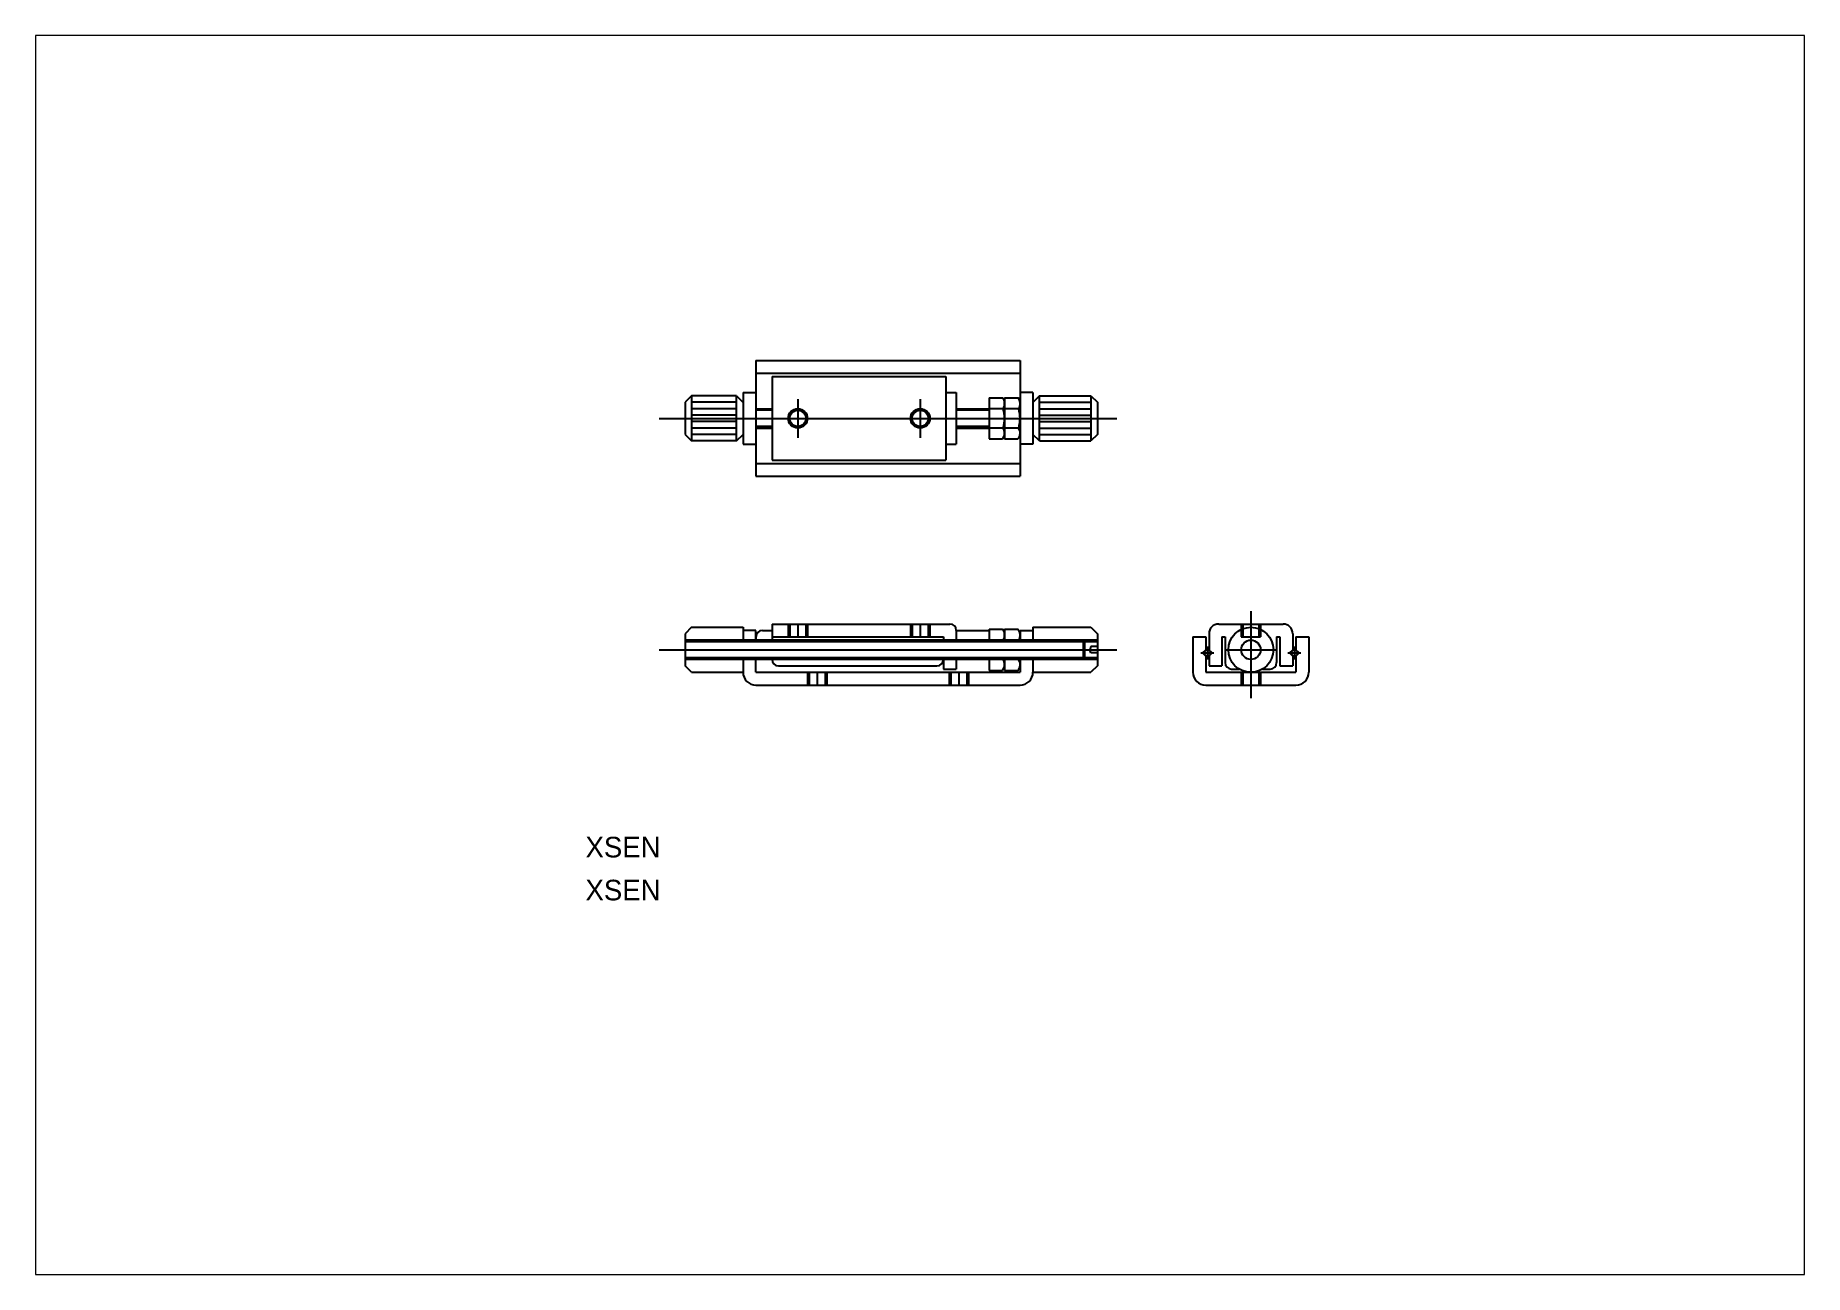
# Paper-space layout 'レイアウト1' of a CAD drawing. Extents: x 1.14 to 10.3, y 0.8 to 7.21.
# The model-space entities are those that its viewports show. They can reach past a viewport. Long polylines and large blocks are cut down to what shows.
import ezdxf

# ---------------------------------------------------------------- set-up
doc = ezdxf.new("R2010")
doc.units = 0
doc.header["$MEASUREMENT"] = 0
doc.linetypes.add('CENTER', pattern=[2, 1.25, -0.25, 0.25, -0.25])
doc.linetypes.add('DASHED', pattern=[0.75, 0.5, -0.25])
doc.layers.get('0').update_dxf_attribs({"linetype": 'CONTINUOUS'})
doc.layers.add('CENTER', color=1, linetype='CENTER')
doc.layers.add('寸法線', color=7, linetype='CONTINUOUS')

# ---------------------------------------------------------------- blocks, each defined once
blk = doc.blocks.new('*U20')
at = {"layer": '寸法線', "color": 7, "linetype": 'Continuous'}
blk.add_text('XSEN', height=3.2, dxfattribs=at).set_placement((135.43, 242.79))
blk = doc.blocks.new('*U21')
at = {"layer": '寸法線', "color": 7, "linetype": 'Continuous'}
blk.add_text('XSEN', height=3.2, dxfattribs=at).set_placement((135.43, 236.12))

msp = doc.modelspace()

# ---------------------------------------------------------------- linework, layer by layer
at = {"color": 7, "linetype": 'Continuous'}
for p, q in [((161.89, 319.96), (161.89, 301.96)), ((161.89, 319.96), (202.89, 319.96)), ((202.89, 319.96), (202.89, 301.96)), ((161.89, 317.96), (202.89, 317.96)), ((164.39, 317.46), (164.39, 304.46)), ((164.39, 317.46), (191.39, 317.46)), ((191.39, 317.46), (191.39, 304.46)), ((151.89, 314.46), (150.89, 313.46)), ((150.89, 313.46), (150.89, 308.46)), ((151.89, 314.46), (151.89, 307.46)), ((158.89, 314.46), (159.89, 313.42)), ((158.89, 314.46), (158.89, 314.46)), ((158.89, 307.46), (158.89, 314.46)), ((159.89, 314.96), (159.89, 306.96)), ((159.89, 314.96), (161.89, 314.96)), ((159.89, 313.42), (159.89, 308.46)), ((191.39, 314.96), (192.99, 314.96)), ((192.99, 314.96), (192.99, 306.96)), ((198.09, 314.16), (198.09, 307.76)), ((198.09, 314.16), (200.18, 314.16)), ((200.49, 314.16), (200.49, 307.76)), ((200.49, 314.16), (202.58, 314.16)), ((204.89, 314.96), (202.89, 314.96)), ((204.89, 314.96), (204.89, 306.96)), ((205.89, 314.46), (204.89, 313.42)), ((204.89, 313.42), (204.89, 308.46)), ((205.89, 314.46), (205.89, 314.46)), ((205.89, 307.46), (205.89, 314.46)), ((213.89, 314.46), (214.89, 313.46)), ((213.89, 314.46), (213.89, 307.46)), ((214.89, 313.46), (214.89, 308.46)), ((200.28, 312.46), (198.09, 312.46)), ((202.68, 312.46), (200.49, 312.46)), ((150.89, 308.46), (151.89, 307.46)), ((158.89, 307.46), (159.89, 308.46)), ((200.26, 309.46), (198.09, 309.46)), ((198.09, 307.76), (200.16, 307.76)), ((202.66, 309.46), (200.49, 309.46)), ((200.49, 307.76), (202.56, 307.76)), ((205.89, 307.46), (204.89, 308.46)), ((214.89, 308.46), (213.89, 307.46)), ((159.89, 306.96), (161.89, 306.96)), ((191.39, 306.96), (192.99, 306.96)), ((204.89, 306.96), (202.89, 306.96)), ((161.89, 303.96), (202.89, 303.96)), ((164.39, 304.46), (191.39, 304.46)), ((161.89, 301.96), (202.89, 301.96)), ((151.89, 278.53), (150.89, 277.53)), ((150.89, 277.53), (150.89, 272.53)), ((151.89, 278.53), (159.89, 278.53)), ((159.89, 278.53), (159.89, 276.53)), ((161.89, 278.03), (159.89, 278.03)), ((161.89, 276.53), (161.89, 278.03)), ((162.89, 278.03), (164.39, 278.03)), ((164.39, 279.03), (191.99, 279.03)), ((164.39, 279.03), (164.39, 276.53)), ((192.99, 278.03), (192.99, 276.53)), ((192.99, 278.03), (198.09, 278.03)), ((198.09, 278.23), (200.18, 278.23)), ((198.09, 278.23), (198.09, 276.53)), ((200.49, 278.23), (202.58, 278.23)), ((200.49, 278.23), (200.49, 276.53)), ((202.89, 278.03), (202.89, 276.53)), ((202.89, 278.03), (204.89, 278.03)), ((204.89, 278.53), (204.89, 276.53)), ((204.89, 278.53), (213.89, 278.53)), ((213.89, 278.53), (214.89, 277.53)), ((214.89, 277.53), (214.89, 272.53)), ((232.22, 277.53), (232.22, 275.03)), ((233.72, 279.03), (243.72, 279.03)), ((245.22, 277.53), (245.22, 275.03)), ((161.89, 277.03), (161.89, 276.53)), ((161.89, 276.53), (161.89, 277.03)), ((164.39, 277.03), (190.99, 277.03)), ((190.99, 277.03), (190.99, 276.53)), ((229.72, 277.03), (231.72, 277.03)), ((229.72, 277.03), (229.72, 271.53)), ((231.22, 274.53), (231.72, 275.03)), ((231.72, 277.03), (231.72, 275.03)), ((232.72, 274.53), (232.21, 275.03)), ((232.22, 275.03), (232.22, 275.03)), ((234.22, 277.03), (234.22, 272.53)), ((234.22, 277.03), (234.72, 277.03)), ((234.72, 277.03), (234.72, 273.03)), ((242.72, 277.03), (242.72, 273.03)), ((242.72, 277.03), (243.22, 277.03)), ((243.22, 277.03), (243.22, 272.53)), ((244.72, 274.53), (245.22, 275.03)), ((245.72, 277.03), (245.72, 275.03)), ((245.72, 277.03), (247.72, 277.03)), ((246.22, 274.53), (245.72, 275.03)), ((247.72, 277.03), (247.72, 271.53)), ((151.89, 271.53), (150.89, 272.53)), ((159.89, 273.53), (159.89, 271.53)), ((161.89, 271.53), (161.89, 273.78)), ((165.39, 272.53), (189.99, 272.53)), ((190.99, 273.53), (190.99, 272.03)), ((190.99, 272.03), (192.99, 272.03)), ((192.99, 273.53), (192.99, 272.03)), ((198.09, 273.53), (198.09, 271.83)), ((200.49, 273.53), (200.49, 271.83)), ((202.89, 273.53), (202.89, 271.53)), ((204.89, 273.53), (204.89, 271.53)), ((214.89, 272.53), (213.89, 271.53)), ((231.22, 274.53), (231.72, 274.03)), ((231.72, 274.03), (231.72, 271.53)), ((232.71, 274.53), (232.21, 274.03)), ((232.22, 274.03), (232.22, 272.53)), ((232.22, 272.53), (234.22, 272.53)), ((235.72, 272.03), (236.92, 272.03)), ((240.52, 272.03), (241.72, 272.03)), ((243.22, 272.53), (245.22, 272.53)), ((244.72, 274.53), (245.22, 274.03)), ((245.22, 274.03), (245.22, 272.53)), ((246.22, 274.53), (245.72, 274.03)), ((245.72, 274.03), (245.72, 271.53)), ((151.89, 271.53), (159.89, 271.53)), ((161.89, 271.53), (202.89, 271.53)), ((161.89, 269.53), (202.89, 269.53)), ((198.09, 271.83), (200.16, 271.83)), ((200.49, 271.83), (202.56, 271.83)), ((204.89, 271.53), (213.89, 271.53)), ((231.72, 271.53), (245.72, 271.53)), ((231.72, 269.53), (245.72, 269.53))]:
    msp.add_line(p, q, dxfattribs=at)
at = {"color": 3, "linetype": 'Continuous'}
for p, q in [((158.89, 314.46), (151.89, 314.46)), ((158.89, 313.46), (151.89, 313.46)), ((205.89, 314.46), (213.89, 314.46)), ((205.89, 313.46), (213.89, 313.46)), ((158.89, 312.46), (151.89, 312.46)), ((158.89, 311.46), (151.89, 311.46)), ((158.89, 310.46), (151.89, 310.46)), ((161.89, 312.46), (164.39, 312.46)), ((192.99, 312.46), (198.09, 312.46)), ((200.28, 312.46), (200.49, 312.46)), ((202.68, 312.46), (202.89, 312.46)), ((205.89, 312.46), (213.89, 312.46)), ((205.89, 311.46), (213.89, 311.46)), ((205.89, 310.46), (213.89, 310.46)), ((158.89, 309.46), (151.89, 309.46)), ((158.89, 308.46), (151.89, 308.46)), ((161.89, 309.46), (164.39, 309.46)), ((192.99, 309.46), (198.09, 309.46)), ((200.28, 309.46), (200.49, 309.46)), ((202.68, 309.46), (202.89, 309.46)), ((205.89, 309.46), (213.89, 309.46)), ((205.89, 308.46), (213.89, 308.46)), ((158.89, 307.46), (151.89, 307.46)), ((205.89, 307.46), (213.89, 307.46))]:
    msp.add_line(p, q, dxfattribs=at)
at = {"color": 3, "linetype": 'DASHED'}
for p, q in [((164.39, 312.21), (161.89, 312.21)), ((198.09, 312.21), (192.99, 312.21)), ((164.39, 309.71), (161.89, 309.71)), ((198.09, 309.71), (192.99, 309.71)), ((166.89, 279.03), (166.89, 277.03)), ((167.14, 279.03), (167.14, 277.03)), ((169.64, 279.03), (169.64, 277.03)), ((169.89, 279.03), (169.89, 277.03)), ((185.89, 279.03), (185.89, 277.03)), ((186.14, 279.03), (186.14, 277.03)), ((188.64, 279.03), (188.64, 277.03)), ((188.89, 279.03), (188.89, 277.03)), ((237.22, 279.03), (237.22, 277.03)), ((237.47, 279.03), (237.47, 277.03)), ((239.97, 279.03), (239.97, 277.03)), ((240.22, 279.03), (240.22, 277.03)), ((214.89, 276.53), (150.89, 276.53)), ((214.89, 276.28), (150.89, 276.28)), ((212.69, 276.53), (212.69, 273.53)), ((212.89, 276.53), (212.89, 273.53)), ((213.89, 275.53), (213.71, 275.03)), ((213.89, 274.53), (213.71, 275.03)), ((214.89, 275.53), (213.89, 275.53)), ((237.22, 277.03), (240.22, 277.03)), ((214.89, 273.78), (150.89, 273.78)), ((214.89, 273.53), (150.89, 273.53)), ((214.89, 274.53), (213.89, 274.53)), ((169.89, 271.53), (169.89, 269.53)), ((170.14, 271.53), (170.14, 269.53)), ((172.64, 271.53), (172.64, 269.53)), ((172.89, 271.53), (172.89, 269.53)), ((191.89, 271.53), (191.89, 269.53)), ((192.14, 271.53), (192.14, 269.53)), ((194.64, 271.53), (194.64, 269.53)), ((194.89, 271.53), (194.89, 269.53)), ((237.22, 271.53), (237.22, 269.53)), ((237.47, 271.53), (237.47, 269.53)), ((239.97, 271.53), (239.97, 269.53)), ((240.22, 271.53), (240.22, 269.53))]:
    msp.add_line(p, q, dxfattribs=at)
for p, q in [((200.49, 312.46), (200.49, 312.46)), ((202.89, 312.46), (202.89, 312.46)), ((200.49, 276.53), (200.49, 276.53)), ((202.89, 276.53), (202.89, 276.53)), ((214.89, 276.78), (214.89, 276.78))]:
    msp.add_line(p, q)
at = {"color": 3, "linetype": 'Continuous'}
for centre in [(168.39, 310.96), (187.39, 310.96)]:
    msp.add_circle(centre, 1.5, dxfattribs=at)
at = {"color": 7, "linetype": 'Continuous'}
for centre, radius in [((168.39, 310.96), 1.25), ((187.39, 310.96), 1.25), ((238.72, 275.03), 3.5), ((231.97, 274.53), 0.5), ((238.72, 275.03), 1.5), ((245.47, 274.53), 0.5)]:
    msp.add_circle(centre, radius, dxfattribs=at)
for centre, radius, start, end in [((199.01, 313.24), 1.49, 328.3298, 37.9443), ((201.41, 313.24), 1.49, 328.3298, 37.9443), ((195.12, 310.95), 5.37, 343.8327, 16.2708), ((197.52, 310.95), 5.37, 343.8327, 16.2708), ((199.08, 308.67), 1.41, 319.7747, 33.7693), ((201.48, 308.67), 1.41, 319.7747, 33.7693), ((162.89, 277.03), 1, 90, 180), ((191.99, 278.03), 1, 0, 90), ((199.01, 277.31), 1.49, 328.3298, 37.9443), ((201.41, 277.31), 1.49, 328.3298, 37.9443), ((233.72, 277.53), 1.5, 90, 180), ((243.72, 277.53), 1.5, 0, 90), ((165.39, 273.53), 1, 180, 270), ((189.99, 273.53), 1, 270, 0), ((199.08, 272.74), 1.41, 319.7747, 33.7693), ((201.48, 272.74), 1.41, 319.7747, 33.7693), ((235.72, 273.03), 1, 180, 270), ((241.72, 273.03), 1, 270, 0), ((161.89, 271.53), 2, 180, 270), ((202.89, 271.53), 2, 270, 0), ((231.72, 271.53), 2, 180, 270), ((245.72, 271.53), 2, 270, 0)]:
    msp.add_arc(centre, radius, start, end, dxfattribs=at)
at = {"layer": 'CENTER', "color": 1, "linetype": 'CENTER'}
for p, q in [((168.39, 313.96), (168.39, 307.96)), ((187.39, 313.96), (187.39, 307.96)), ((146.89, 310.96), (217.89, 310.96)), ((238.72, 281.03), (238.72, 267.53)), ((168.39, 279.03), (168.39, 277.03)), ((187.39, 279.03), (187.39, 277.03)), ((146.89, 275.03), (217.89, 275.03)), ((231.97, 275.53), (231.97, 273.53)), ((234.72, 275.03), (242.72, 275.03)), ((245.47, 275.53), (245.47, 273.53)), ((230.97, 274.53), (232.97, 274.53)), ((244.47, 274.53), (246.47, 274.53)), ((171.39, 271.53), (171.39, 269.53)), ((193.39, 271.53), (193.39, 269.53))]:
    msp.add_line(p, q, dxfattribs=at)

# ---------------------------------------------------------------- block references
at = {"layer": '寸法線', "color": 7, "linetype": 'Continuous'}
for name in ['*U20', '*U21']:
    msp.add_blockref(name, (0, 0), dxfattribs=at)

psp = doc.layouts.new('レイアウト1')

# ---------------------------------------------------------------- viewports
at = {"layer": '0', "color": 7, "linetype": 'Continuous'}
psp.add_viewport(center=(5.7217, 4.0083), size=(9.1547, 6.413333), view_center_point=(187.3574, 274.2172), view_height=192.399992, dxfattribs=at)

doc.saveas('drawing.dxf')
